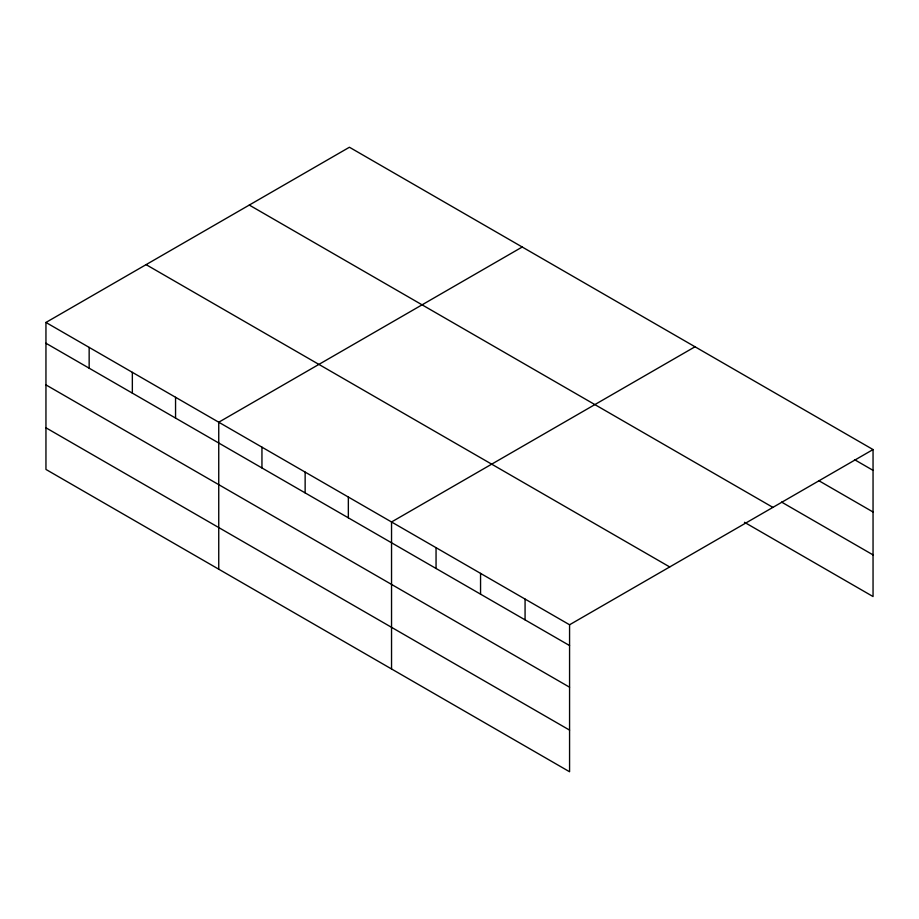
<?xml version="1.0" encoding="UTF-8"?>
<svg xmlns="http://www.w3.org/2000/svg" width="919" height="919" viewBox="0 0 919 919"><rect width="100%" height="100%" fill="white"/><g stroke="black" fill="none" stroke-linecap="round" stroke-linejoin="round"><path stroke-width="1.38" d="M569.573 687.205L569.573 624.771L45.95 322.454L45.95 469.437L569.573 771.753L569.573 687.205L45.95 384.889M744.47 522.302L873.05 596.546L873.05 449.563L349.427 147.247L45.95 322.454M522.222 247.016L218.745 422.223L218.745 569.206M695.017 346.773L391.54 521.981L391.54 668.963M569.573 624.771L873.05 449.563M854.509 459.649L873.05 470.356M818.657 480.591L873.05 511.998M781.564 502.073L873.05 554.904M249.279 205.063L772.902 507.38M146.098 264.638L669.721 566.954M45.95 343.246L569.573 645.563M45.95 427.794L569.573 730.111M525.071 599.073L525.071 619.865M480.557 573.376L480.557 594.168M436.054 547.678L436.054 568.47M348.347 497.041L348.347 517.834M305.142 472.102L305.142 492.894M261.949 447.162L261.949 467.955M175.552 397.284L175.552 418.076M132.347 372.344L132.347 393.137M89.154 347.405L89.154 368.197"/></g></svg>
